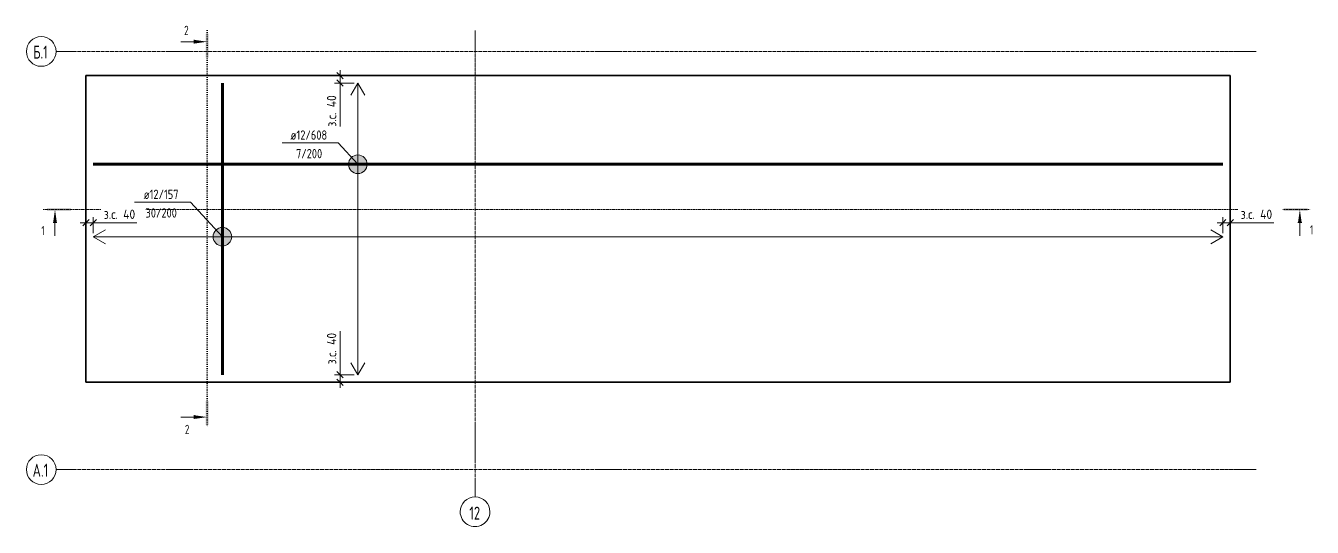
# Model space of a CAD drawing. Header units: millimetres. Extents: x 38156 to 72532, y -3741 to 33881.
# Drawn here: x 38156 to 45082, y 30835 to 33533 of the extents above; entities that cross this region are included whole.
import ezdxf

# ---------------------------------------------------------------- set-up
doc = ezdxf.new("R2010")
doc.units = ezdxf.units.MM
doc.linetypes.add('02 Штрихпунктирная _20 мм_', pattern=[25, 20, -2.5, 0, -2.5])
doc.linetypes.add('04 Пунктир 10мм', pattern=[10, 0, -10])
for name, color, linetype, lineweight in [('AA_Dim', 7, 'Continuous', 9), ('AA_Dim-20', 7, 'Continuous', 9), ('AA_Linii', 7, 'Continuous', 9), ('AA_Oformlenie', 7, 'Continuous', 9), ('AA_Razrez', 7, 'Continuous', 9), ('AA_Vinoska', 7, 'Continuous', 9), ('KR_Fundament', 7, 'Continuous', 20), ('Оси', 7, 'Continuous', 9)]:
    doc.layers.add(name, color=color, linetype=linetype, lineweight=lineweight)
doc.styles.add('GOST Common', font='GOST_Common.ttf', dxfattribs={"width": 0.85, "height": 50})
doc.styles.add('ISOCPEUR', font='isocpeur.ttf', dxfattribs={"width": 0.7, "height": 70})
doc.styles.add('ISOCPEUR_1', font='isocpeur.ttf', dxfattribs={"width": 0.7, "height": 50})
doc.styles.add('ISOCPEUR_2', font='isocpeur.ttf', dxfattribs={"width": 0.9, "height": 50})
doc.dimstyles.new('01_Точн_3_знака__непрозр__З_С_', dxfattribs={"dimscale": 304.8, "dimtxt": 49.799059, "dimasz": 0.111549, "dimexe": 0.098425, "dimexo": 0.065617, "dimgap": 0.016404, "dimtad": 1, "dimdec": 3, "dimrnd": 0.001, "dimdsep": 46, "dimtxsty": 'ISOCPEUR_2', "dimblk1": 'OBLIQUE', "dimblk2": 'OBLIQUE', "dimsah": 1, "dimcen": 0.09, "dimdle": 0.098425, "dimazin": 0, "dimtfac": 1, "dimtdec": 4, "dimtix": 1, "dimtmove": 1, "dimatfit": 3, "dimfxl": 1, "dimtvp": 1, "dimtfill": 1, "dimtolj": 1, "dimtzin": 0, "dimlwd": 18, "dimlwe": 18, "dimarcsym": 2})

# ---------------------------------------------------------------- blocks, each defined once
blk = doc.blocks.new('Ось сетки - d_4мм-2765513-ФП_Арм')
at = {"layer": 'Оси'}
for start, end in [(360, 180), (360, 180), (180, 360), (180, 360)]:
    blk.add_arc((0, 0), 4, start, end, dxfattribs=at)
blk = doc.blocks.new('Разрез - Номер узла_ сзади-394133-ФП_Арм')
at = {"layer": 'AA_Razrez'}
for points in [[(7.33, 0.4), (7.33, -0.39), (0.87, -0.39), (0.87, 0.4)], [(3.5, -3.53), (2.5, -3.53), (3, 0)]]:
    blk.add_hatch(color=256, dxfattribs=at).paths.add_polyline_path(points)
for p, q in [((3, -3), (3, -7.1)), ((2.5, -3.53), (3.5, -3.53))]:
    blk.add_line(p, q, dxfattribs=at)
blk = doc.blocks.new('Разрез - Номер узла_ спереди-394134-ФП_Арм')
at = {"layer": 'AA_Razrez'}
for points in [[(7.33, 0.4), (7.33, -0.39), (0.87, -0.39), (0.87, 0.4)], [(3.5, -3.53), (2.5, -3.53), (3, 0)]]:
    blk.add_hatch(color=256, dxfattribs=at).paths.add_polyline_path(points)
for p, q in [((3, -3), (3, -7.1)), ((2.5, -3.53), (3.5, -3.53))]:
    blk.add_line(p, q, dxfattribs=at)
blk = doc.blocks.new('010_Текст с выноской - Текст 2 строки-3701133-ФП_Арм')
at = {"layer": 'AA_Vinoska'}
blk.add_line((-7.5, 0), (7.5, 0), dxfattribs=at)
blk = doc.blocks.new('DIMBLOCK1-ФП_Арм')
at = {"layer": 'AA_Dim-20', "lineweight": 30}
for p, q in [((38480.1, 32473.5), (38497.1, 32490.5)), ((38520.1, 32473.5), (38537.1, 32490.5)), ((38480.1, 32473.5), (38463.1, 32456.5)), ((38520.1, 32473.5), (38503.1, 32456.5))]:
    blk.add_line(p, q, dxfattribs=at)
at = {"layer": 'AA_Dim-20', "lineweight": 18}
for p, q in [((38520.1, 32418), (38520.1, 32503.5)), ((38450.1, 32473.5), (38550.1, 32473.5)), ((38480.1, 32477.5), (38480.1, 32443.5)), ((38480.1, 32473.5), (38480.1, 32477.5)), ((38556.6, 32473.5), (38500.1, 32473.5)), ((38520.1, 32473.5), (38520.1, 32418)), ((38754.7, 32473.5), (38556.6, 32473.5))]:
    blk.add_line(p, q, dxfattribs=at)
at = {"layer": 'AA_Dim-20', "color": 0, "lineweight": 18, "insert": (38576.6, 32543.8), "char_height": 50, "width": 213.753, "attachment_point": 1, "line_spacing_factor": 1.149209, "style": 'ISOCPEUR_2', "bg_fill": 3, "box_fill_scale": 1.25, "bg_fill_color": 256, "bg_fill_true_color": 13158600, "bg_fill_transparency": 0}
blk.add_mtext('з.с. 40', dxfattribs=at)
blk = doc.blocks.new('_Oblique')
at = {"color": 0, "linetype": 'ByBlock', "lineweight": -2}
blk.add_line((-0.5, -0.5), (0.5, 0.5), dxfattribs=at)
blk = doc.blocks.new('DIMBLOCK2-ФП_Арм')
at = {"layer": 'AA_Dim-20', "lineweight": 18}
for p, q in [((39848.3, 31889.7), (39848.3, 31691.5)), ((39924.1, 31655), (39818.3, 31655)), ((39848.3, 31691.5), (39848.3, 31635)), ((39848.3, 31585), (39848.3, 31685)), ((39848.3, 31655), (39924.1, 31655)), ((39844.2, 31615), (39878.3, 31615)), ((39848.3, 31615), (39844.2, 31615))]:
    blk.add_line(p, q, dxfattribs=at)
at = {"layer": 'AA_Dim-20', "lineweight": 30}
for p, q in [((39848.3, 31655), (39831.3, 31672)), ((39848.3, 31655), (39865.3, 31638)), ((39848.3, 31615), (39831.3, 31632)), ((39848.3, 31615), (39865.3, 31598))]:
    blk.add_line(p, q, dxfattribs=at)
at = {"layer": 'AA_Dim-20', "color": 0, "lineweight": 18, "insert": (39777.9, 31711.5), "char_height": 50, "width": 213.753, "attachment_point": 1, "rotation": 90, "line_spacing_factor": 1.149209, "style": 'ISOCPEUR_2', "bg_fill": 3, "box_fill_scale": 1.25, "bg_fill_color": 256, "bg_fill_true_color": 13158600, "bg_fill_transparency": 0}
blk.add_mtext('з.с. 40', dxfattribs=at)
blk = doc.blocks.new('DIMBLOCK3-ФП_Арм')
at = {"layer": 'AA_Dim-20', "lineweight": 18}
for p, q in [((39852.3, 33265), (39818.3, 33265)), ((39848.3, 33295), (39848.3, 33195)), ((39848.3, 33265), (39852.3, 33265)), ((39848.3, 33188.5), (39848.3, 33245)), ((39924.1, 33225), (39818.3, 33225)), ((39848.3, 33225), (39924.1, 33225)), ((39848.3, 32990.3), (39848.3, 33188.5))]:
    blk.add_line(p, q, dxfattribs=at)
at = {"layer": 'AA_Dim-20', "lineweight": 30}
for p, q in [((39848.3, 33265), (39831.3, 33282)), ((39848.3, 33225), (39831.3, 33242)), ((39848.3, 33265), (39865.3, 33248)), ((39848.3, 33225), (39865.3, 33208))]:
    blk.add_line(p, q, dxfattribs=at)
at = {"layer": 'AA_Dim-20', "color": 0, "lineweight": 18, "insert": (39777.9, 32990.3), "char_height": 50, "width": 213.753, "attachment_point": 1, "rotation": 90, "line_spacing_factor": 1.149209, "style": 'ISOCPEUR_2', "bg_fill": 3, "box_fill_scale": 1.25, "bg_fill_color": 256, "bg_fill_true_color": 13158600, "bg_fill_transparency": 0}
blk.add_mtext('з.с. 40', dxfattribs=at)
blk = doc.blocks.new('DIMBLOCK4-ФП_Арм')
at = {"layer": 'AA_Dim-20', "lineweight": 18}
for p, q in [((44600.1, 32418), (44600.1, 32503.5)), ((44570.1, 32473.5), (44670.1, 32473.5)), ((44600.1, 32473.5), (44600.1, 32418)), ((44676.6, 32473.5), (44620.1, 32473.5)), ((44640.1, 32477.5), (44640.1, 32443.5)), ((44640.1, 32473.5), (44640.1, 32477.5)), ((44874.7, 32473.5), (44676.6, 32473.5))]:
    blk.add_line(p, q, dxfattribs=at)
at = {"layer": 'AA_Dim-20', "lineweight": 30}
for p, q in [((44600.1, 32473.5), (44617.1, 32490.5)), ((44640.1, 32473.5), (44657.1, 32490.5)), ((44600.1, 32473.5), (44583.1, 32456.5)), ((44640.1, 32473.5), (44623.1, 32456.5))]:
    blk.add_line(p, q, dxfattribs=at)
at = {"layer": 'AA_Dim-20', "color": 0, "lineweight": 18, "insert": (44696.6, 32543.8), "char_height": 50, "width": 213.753, "attachment_point": 1, "line_spacing_factor": 1.149209, "style": 'ISOCPEUR_2', "bg_fill": 3, "box_fill_scale": 1.25, "bg_fill_color": 256, "bg_fill_true_color": 13158600, "bg_fill_transparency": 0}
blk.add_mtext('з.с. 40', dxfattribs=at)

msp = doc.modelspace()

# ---------------------------------------------------------------- hatches: boundary and pattern name
at = {"layer": 'AA_Oformlenie'}
for points in [[(39944.1275, 32738.0456), (39957.0685, 32739.7493), (39969.1275, 32744.7443), (39979.4829, 32752.6903), (39987.4288, 32763.0456), (39992.4238, 32775.1047), (39994.1275, 32788.0456), (39992.4238, 32800.9866), (39987.4288, 32813.0456), (39979.4829, 32823.401), (39969.1275, 32831.3469), (39957.0685, 32836.3419), (39944.1275, 32838.0456), (39931.1866, 32836.3419), (39919.1275, 32831.3469), (39908.7722, 32823.401), (39900.8263, 32813.0456), (39895.8312, 32800.9866), (39894.1275, 32788.0456), (39895.8312, 32775.1047), (39900.8263, 32763.0456), (39908.7722, 32752.6903), (39919.1275, 32744.7443), (39931.1866, 32739.7493)], [(39215.0616, 32348.0456), (39228.0026, 32349.7493), (39240.0616, 32354.7443), (39250.4169, 32362.6903), (39258.3629, 32373.0456), (39263.3579, 32385.1047), (39265.0616, 32398.0456), (39263.3579, 32410.9866), (39258.3629, 32423.0456), (39250.4169, 32433.401), (39240.0616, 32441.3469), (39228.0026, 32446.3419), (39215.0616, 32448.0456), (39202.1207, 32446.3419), (39190.0616, 32441.3469), (39179.7063, 32433.401), (39171.7603, 32423.0456), (39166.7653, 32410.9866), (39165.0616, 32398.0456), (39166.7653, 32385.1047), (39171.7603, 32373.0456), (39179.7063, 32362.6903), (39190.0616, 32354.7443), (39202.1207, 32349.7493)]]:
    msp.add_hatch(color=256, dxfattribs=at).paths.add_polyline_path(points)

# ---------------------------------------------------------------- linework, layer by layer
at = {"layer": 'AA_Linii', "lineweight": 60}
for p, q in [((39215.0616, 33225), (39215.0616, 31655)), ((38520.0616, 32788.0456), (44600.0616, 32788.0456))]:
    msp.add_line(p, q, dxfattribs=at)
at = {"layer": 'AA_Linii', "lineweight": 20}
for p, q in [((39944.1275, 33225), (39906.6275, 33160.0481)), ((39944.1275, 33225), (39944.1275, 31655)), ((39944.1275, 33225), (39981.6275, 33160.0481)), ((38520.0616, 32398.0456), (38585.0135, 32435.5456)), ((44600.0616, 32398.0456), (44535.1097, 32435.5456)), ((44600.0616, 32398.0456), (38520.0616, 32398.0456)), ((38520.0616, 32398.0456), (38585.0135, 32360.5456)), ((44600.0616, 32398.0456), (44535.1097, 32360.5456)), ((39944.1275, 31655), (39906.6275, 31719.9519)), ((39944.1275, 31655), (39981.6275, 31719.9519))]:
    msp.add_line(p, q, dxfattribs=at)
at = {"layer": 'AA_Linii'}
for centre, start, end in [((39944.1275, 32788.0456), 0, 180), ((39944.1275, 32788.0456), 180, 0), ((39215.0616, 32398.0456), 0, 180), ((39215.0616, 32398.0456), 180, 0)]:
    msp.add_arc(centre, 50, start, end, dxfattribs=at)
at = {"layer": 'AA_Razrez', "linetype": '04 Пунктир 10мм'}
for p, q in [((39133.1075, 33507.4348), (39133.1075, 31367.481)), ((38253.9508, 32544.46), (45074.6261, 32544.46))]:
    msp.add_line(p, q, dxfattribs=at)
at = {"layer": 'AA_Vinoska'}
for p, q in [((39944.2979, 32788.0734), (39837.5658, 32902.5584)), ((39215.8817, 32398.148), (39042.5902, 32583.4633))]:
    msp.add_line(p, q, dxfattribs=at)
at = {"layer": 'KR_Fundament', "lineweight": 35}
for p, q in [((44640.0616, 33265), (38480.0616, 33265)), ((38480.0616, 33265), (38480.0616, 31615)), ((44640.0616, 31615), (44640.0616, 33265)), ((38480.0616, 31615), (44640.0616, 31615))]:
    msp.add_line(p, q, dxfattribs=at)
at = {"layer": 'Оси'}
for p, q in [((40575.0616, 33508.2131), (40575.0616, 33408.2131)), ((38419.9996, 33395), (38319.9996, 33395)), ((44780.1731, 33395), (44680.1731, 33395)), ((38419.9996, 31145), (38319.9996, 31145)), ((40575.0616, 31098.1526), (40575.0616, 30998.1526)), ((44780.1731, 31145), (44680.1731, 31145))]:
    msp.add_line(p, q, dxfattribs=at)
at = {"layer": 'Оси', "linetype": '02 Штрихпунктирная _20 мм_'}
for p, q in [((44680.1731, 33395), (38419.9996, 33395)), ((40575.0616, 33408.2131), (40575.0616, 31098.1526)), ((44680.1731, 31145), (38419.9996, 31145))]:
    msp.add_line(p, q, dxfattribs=at)

# ---------------------------------------------------------------- block references
at = {"layer": 'AA_Razrez', "xscale": 19.99999999999999, "yscale": 19.99999999999999, "zscale": 19.99999999999999, "rotation": 269.9999999999996}
msp.add_blockref('Разрез - Номер узла_ спереди-394134-ФП_Арм', (39133.1075, 33507.4348), dxfattribs=at)
at = {"layer": 'AA_Razrez', "xscale": 19.99999999999999, "yscale": 19.99999999999999, "zscale": 19.99999999999999}
msp.add_blockref('Разрез - Номер узла_ спереди-394134-ФП_Арм', (38253.9508, 32544.46), dxfattribs=at)
at = {"layer": 'AA_Razrez', "extrusion": (0, 0, -1), "xscale": 19.99999999999999, "yscale": 19.99999999999999, "zscale": 19.99999999999999}
msp.add_blockref('Разрез - Номер узла_ сзади-394133-ФП_Арм', (-45074.6261, 32544.46), dxfattribs=at)
at = {"layer": 'AA_Razrez', "extrusion": (0, 0, -1), "xscale": 19.99999999999999, "yscale": 19.99999999999999, "zscale": 19.99999999999999, "rotation": 90.00000000000053}
msp.add_blockref('Разрез - Номер узла_ сзади-394133-ФП_Арм', (-39133.1075, 31367.481), dxfattribs=at)
at = {"layer": 'AA_Vinoska', "xscale": 20, "yscale": 20, "zscale": 20, "rotation": 180}
for p in [(39687.5658, 32902.5584), (38892.5902, 32583.4633)]:
    msp.add_blockref('010_Текст с выноской - Текст 2 строки-3701133-ФП_Арм', p, dxfattribs=at)
at = {"layer": 'Оси', "xscale": 19.99999999999999, "yscale": 19.99999999999999, "zscale": 19.99999999999999}
for p, rotation in [((38239.9996, 33395), 89.9999999999998), ((38239.9996, 31145), 89.9999999999998), ((40575.0616, 30918.1526), 180)]:
    msp.add_blockref('Ось сетки - d_4мм-2765513-ФП_Арм', p, dxfattribs=dict(at, rotation=rotation))

# ---------------------------------------------------------------- texts
at = {"layer": 'AA_Razrez', "char_height": 50, "attachment_point": 1, "style": 'ISOCPEUR_1'}
for s, insert, width in [('\\fISOCPEUR|b0|i0|c204|p34|;\\W.7;2', (39009.4901, 33533.4041), 30.303787), ('\\fISOCPEUR|b0|i0|c204|p34|;\\W.7;1', (38240.9423, 32456.0634), 21.324887), ('\\fISOCPEUR|b0|i0|c204|p34|;\\W.7;1', (45069.0146, 32459.8982), 21.324887), ('\\fISOCPEUR|b0|i0|c204|p34|;\\W.7;2', (39013.3249, 31386.0534), 30.303787)]:
    msp.add_mtext(s, dxfattribs=dict(at, insert=insert, width=width))
at = {"layer": 'AA_Vinoska', "char_height": 50, "attachment_point": 1, "style": 'GOST Common'}
for s, insert, width in [('ø12/608', (39581.6501, 32970.2045), 256.219325), ('7/200', (39611.4001, 32870.2045), 183.987281), ('ø12/157', (38791.1796, 32651.1094), 245.316375), ('30/200', (38801.2946, 32551.1094), 220.784737)]:
    msp.add_mtext(s, dxfattribs=dict(at, insert=insert, width=width))
at = {"layer": 'Оси', "char_height": 70, "attachment_point": 1, "style": 'ISOCPEUR'}
for s, insert, width in [('\\fISOCPEUR|b0|i0|c204|p34|;\\W.7;Б', (38196.1542, 33426.4076), 48.261587), ('.1', (38235.974, 33426.4076), 48.261587), ('\\fISOCPEUR|b0|i0|c204|p34|;\\W.7;А', (38193.8442, 31176.4076), 53.8734), ('.1', (38238.2942, 31176.4076), 48.261587), ('12', (40544.4977, 30945.571), 71.8312)]:
    msp.add_mtext(s, dxfattribs=dict(at, insert=insert, width=width))

# ---------------------------------------------------------------- next in the draw order: dimensions: what is measured, and where the dimension line sits
at = {"layer": 'AA_Dim', "lineweight": 18}
for base, p1, p2, override, picture, middle in [((39848.2596, 33225), (39872.3012, 33265), (39944.1275, 33225), {"dimpost": '<>', "dimfxl": 82.213243}, 'DIMBLOCK3-ФП_Арм', (39811.2701, 33097.2101)), ((39848.2596, 31655), (39824.218, 31615), (39944.1275, 31655), {"dimpost": '<>', "dimfxl": 126.405312}, 'DIMBLOCK2-ФП_Арм', (39811.2701, 31818.4154))]:
    dim = msp.add_linear_dim(base=base, p1=p1, p2=p2, angle=90, dimstyle='01_Точн_3_знака__непрозр__З_С_', override=override, dxfattribs=at)
    dim.commit()
    dim.dimension.update_dxf_attribs({"geometry": picture, "text_midpoint": middle, "dimtype": 160, "text_rotation": 90})
for base, p1, p2, picture, middle in [((38520.0616, 32473.4736), (38480.0616, 32497.5152), (38520.0616, 32398.0456), 'DIMBLOCK1-ФП_Арм', (38683.477, 32510.4631)), ((44640.0616, 32473.4736), (44600.0616, 32398.0456), (44640.0616, 32497.5152), 'DIMBLOCK4-ФП_Арм', (44803.477, 32510.4631))]:
    dim = msp.add_linear_dim(base=base, p1=p1, p2=p2, dimstyle='01_Точн_3_знака__непрозр__З_С_', override={"dimpost": '<>', "dimfxl": 107.211034}, dxfattribs=at)
    dim.commit()
    dim.dimension.update_dxf_attribs({"geometry": picture, "text_midpoint": middle, "dimtype": 160})

doc.saveas('drawing.dxf')
